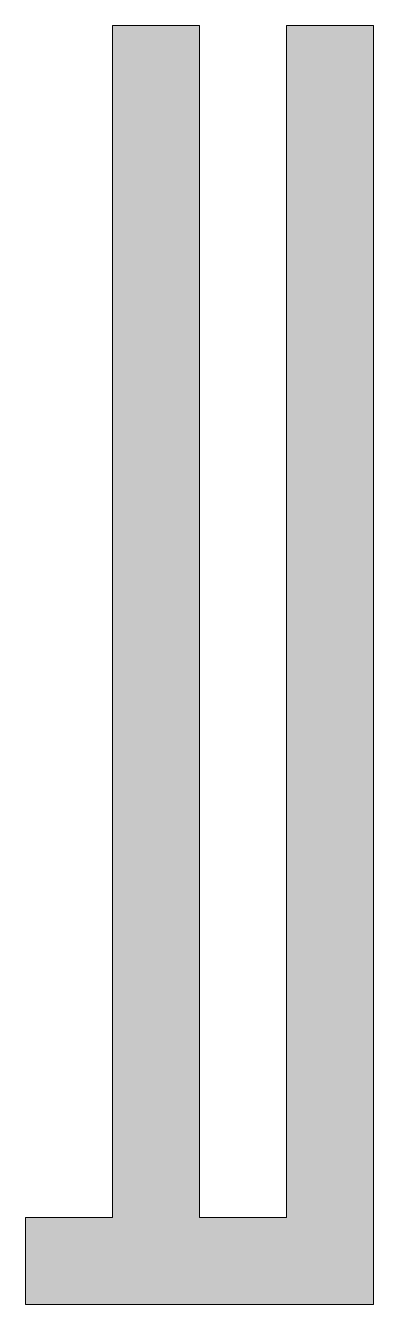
# Model space of a CAD drawing. Header units: metres. Extents: x 162 to 233, y 12 to 272.
import ezdxf

# ---------------------------------------------------------------- set-up
doc = ezdxf.new("R2010")
doc.units = ezdxf.units.M
doc.layers.add('FILL_YELLOW_FFFF00', color=7, linetype='Continuous', true_color=0xffff00)

msp = doc.modelspace()

# ---------------------------------------------------------------- hatches: boundary and pattern name
at = {"layer": 'FILL_YELLOW_FFFF00', "true_color": 0xffff00}
h = msp.add_hatch(color=7, dxfattribs=at)
h.dxf.hatch_style = 1
h.paths.add_polyline_path([(232.65, 272.25), (232.65, 12.15), (161.85, 12.15), (161.85, 29.85), (179.55, 29.85), (179.55, 272.25), (197.25, 272.25), (197.25, 29.85), (214.95, 29.85), (214.95, 272.25), (232.65, 272.25)])

# ---------------------------------------------------------------- linework, layer by layer
at = {"layer": 'FILL_YELLOW_FFFF00', "lineweight": 0, "true_color": 0xffff00}
msp.add_lwpolyline([(232.65, 272.25), (232.65, 12.15), (161.85, 12.15), (161.85, 29.85), (179.55, 29.85), (179.55, 272.25), (197.25, 272.25), (197.25, 29.85), (214.95, 29.85), (214.95, 272.25)], close=True, dxfattribs=at)

doc.saveas('drawing.dxf')
